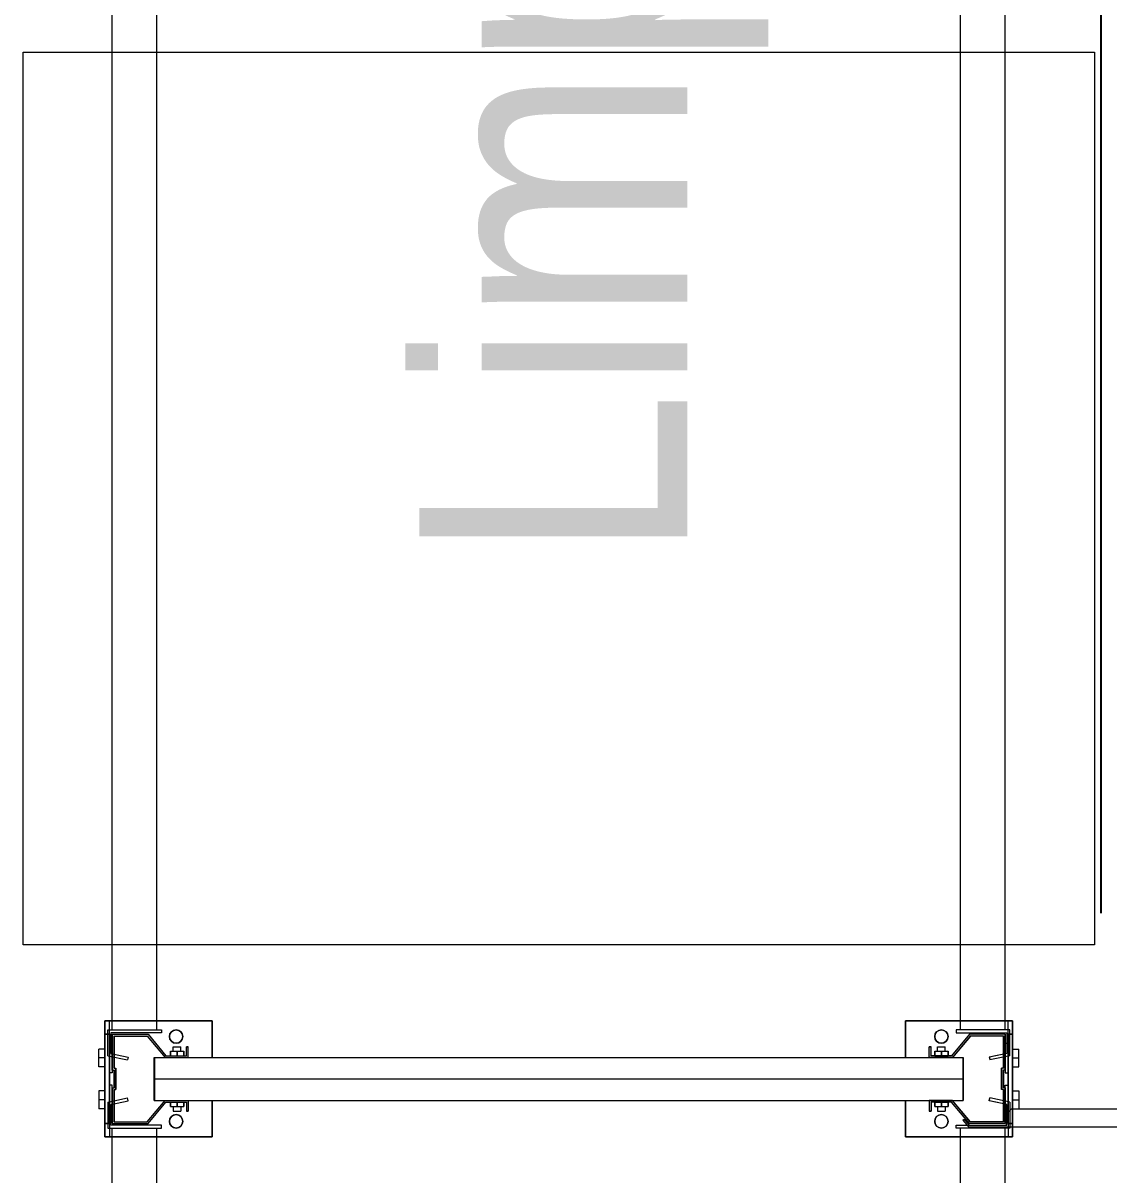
# Model space of a CAD drawing. Header units: metres. Extents: x 0 to 8715937, y -236336 to 216.
# Drawn here: x 121.441 to 122.657, y 85.087 to 86.377 of the extents above; entities that cross this region are included whole.
import ezdxf

# ---------------------------------------------------------------- set-up
doc = ezdxf.new("R2010")
doc.units = ezdxf.units.M
doc.header["$MEASUREMENT"] = 0
doc.linetypes.add('ACAD_ISO10W100', pattern=[18, 12, -3, 0, -3])
for name, color, linetype in [('0-BLOCK-EQUIPAMIENTO', 7, 'Continuous'), ('0-BLOCK-ESTRUCTURA', 7, 'Continuous'), ('AAA BAST', 5, 'Continuous'), ('AAA CONECT', 3, 'Continuous'), ('AAA LARG', 1, 'Continuous'), ('AAA PALLETS', 7, 'Continuous'), ('EJES', 251, 'ACAD_ISO10W100'), ('TEXTO', 7, 'Continuous')]:
    doc.layers.add(name, color=color, linetype=linetype)
doc.styles.add('AR', font='arial.ttf')

# ---------------------------------------------------------------- blocks, each defined once
blk = doc.blocks.new('DPM-ESTRUCTURA')
at = {"layer": 'EJES', "ltscale": 0.4}
blk.add_line((34.9278, 41.5801), (34.9278, 112.3301), dxfattribs=at)
blk = doc.blocks.new('1A MODULO D FTE')
at = {"layer": 'AAA BAST', "lineweight": 5}
for points in [[(-2.34, -0.835), (-2.34, -0.833), (-2.35, -0.833), (-2.35, -0.81), (-2.326, -0.79), (-2.326, -0.75), (-2.366, -0.75), (-2.366, -0.752), (-2.386, -0.752), (-2.386, -0.75), (-2.426, -0.75), (-2.426, -0.79), (-2.402, -0.81), (-2.402, -0.833), (-2.412, -0.833), (-2.412, -0.835), (-2.4, -0.835), (-2.4, -0.8091), (-2.424, -0.7891), (-2.424, -0.752), (-2.388, -0.752), (-2.388, -0.754), (-2.364, -0.754), (-2.364, -0.752), (-2.328, -0.752), (-2.328, -0.7891), (-2.352, -0.8091), (-2.352, -0.835)], [(-0.012, -0.835), (-0.012, -0.833), (-0.002, -0.833), (-0.002, -0.81), (-0.026, -0.79), (-0.026, -0.75), (0.014, -0.75), (0.014, -0.752), (0.034, -0.752), (0.034, -0.75), (0.074, -0.75), (0.074, -0.79), (0.05, -0.81), (0.05, -0.833), (0.06, -0.833), (0.06, -0.835), (0.048, -0.835), (0.048, -0.8091), (0.072, -0.7891), (0.072, -0.752), (0.036, -0.752), (0.036, -0.754), (0.012, -0.754), (0.012, -0.752), (-0.024, -0.752), (-0.024, -0.7891), (0, -0.8091), (0, -0.835)], [(-2.34, -1.665), (-2.34, -1.667), (-2.35, -1.667), (-2.35, -1.69), (-2.326, -1.71), (-2.326, -1.75), (-2.366, -1.75), (-2.366, -1.748), (-2.386, -1.748), (-2.386, -1.75), (-2.426, -1.75), (-2.426, -1.71), (-2.402, -1.69), (-2.402, -1.667), (-2.412, -1.667), (-2.412, -1.665), (-2.4, -1.665), (-2.4, -1.6909), (-2.424, -1.7109), (-2.424, -1.748), (-2.388, -1.748), (-2.388, -1.746), (-2.364, -1.746), (-2.364, -1.748), (-2.328, -1.748), (-2.328, -1.7109), (-2.352, -1.6909), (-2.352, -1.665)], [(-0.012, -1.665), (-0.012, -1.667), (-0.002, -1.667), (-0.002, -1.69), (-0.026, -1.71), (-0.026, -1.75), (0.014, -1.75), (0.014, -1.748), (0.034, -1.748), (0.034, -1.75), (0.074, -1.75), (0.074, -1.71), (0.05, -1.69), (0.05, -1.667), (0.06, -1.667), (0.06, -1.665), (0.048, -1.665), (0.048, -1.6909), (0.072, -1.7109), (0.072, -1.748), (0.036, -1.748), (0.036, -1.746), (0.012, -1.746), (0.012, -1.748), (-0.024, -1.748), (-0.024, -1.7109), (0, -1.6909), (0, -1.665)]]:
    blk.add_hatch(color=251, dxfattribs=at).paths.add_polyline_path(points)
at = {"layer": 'AAA BAST', "color": 251, "lineweight": 5}
for p, q in [((-2.3895, -0.7348), (-2.4095, -0.7348)), ((-2.4095, -0.7418), (-2.4095, -0.7348)), ((-2.3995, -0.7418), (-2.3995, -0.7348)), ((-2.3895, -0.7418), (-2.3895, -0.7348)), ((-2.3625, -0.7348), (-2.3425, -0.7348)), ((-2.3625, -0.7418), (-2.3625, -0.7348)), ((-2.3525, -0.7418), (-2.3525, -0.7348)), ((-2.3425, -0.7418), (-2.3425, -0.7348)), ((0.0105, -0.7348), (-0.0095, -0.7348)), ((-0.0095, -0.7418), (-0.0095, -0.7348)), ((0.0005, -0.7418), (0.0005, -0.7348)), ((0.0105, -0.7418), (0.0105, -0.7348)), ((0.0375, -0.7348), (0.0575, -0.7348)), ((0.0375, -0.7418), (0.0375, -0.7348)), ((0.0475, -0.7418), (0.0475, -0.7348)), ((0.0575, -0.7418), (0.0575, -0.7348)), ((-2.426, -0.7418), (-2.441, -0.7418)), ((-2.441, -0.7418), (-2.441, -0.8618)), ((-2.426, -0.7468), (-2.441, -0.7468)), ((-2.326, -0.7418), (-2.426, -0.7418)), ((-2.426, -0.7418), (-2.426, -0.7468)), ((-2.426, -0.7468), (-2.326, -0.7468)), ((-2.416, -0.75), (-2.416, -0.7468)), ((-2.416, -0.7468), (-2.383, -0.7468)), ((-2.383, -0.75), (-2.383, -0.7468)), ((-2.369, -0.75), (-2.369, -0.7468)), ((-2.336, -0.75), (-2.336, -0.7468)), ((-2.326, -0.7468), (-2.326, -0.7418)), ((-2.311, -0.7418), (-2.326, -0.7418)), ((-2.326, -0.7468), (-2.311, -0.7468)), ((-2.311, -0.8618), (-2.311, -0.7418)), ((-0.041, -0.8618), (-0.041, -0.7418)), ((-0.041, -0.7418), (-0.026, -0.7418)), ((-0.026, -0.7468), (-0.041, -0.7468)), ((-0.026, -0.7468), (-0.026, -0.7418)), ((-0.026, -0.7418), (0.074, -0.7418)), ((0.074, -0.7468), (-0.026, -0.7468)), ((-0.016, -0.75), (-0.016, -0.7468)), ((0.017, -0.75), (0.017, -0.7468)), ((0.031, -0.75), (0.031, -0.7468)), ((0.064, -0.7468), (0.031, -0.7468)), ((0.064, -0.75), (0.064, -0.7468)), ((0.074, -0.7418), (0.074, -0.7468)), ((0.074, -0.7418), (0.089, -0.7418)), ((0.074, -0.7468), (0.089, -0.7468)), ((0.089, -0.7418), (0.089, -0.8618)), ((-2.386, -0.75), (-2.426, -0.75)), ((-2.426, -0.75), (-2.426, -0.79)), ((-2.424, -0.752), (-2.424, -0.7891)), ((-2.388, -0.752), (-2.424, -0.752)), ((-2.388, -0.752), (-2.388, -0.754)), ((-2.364, -0.754), (-2.388, -0.754)), ((-2.386, -0.75), (-2.386, -0.752)), ((-2.386, -0.75), (-2.383, -0.75)), ((-2.366, -0.752), (-2.386, -0.752)), ((-2.366, -0.75), (-2.369, -0.75)), ((-2.326, -0.75), (-2.366, -0.75)), ((-2.366, -0.75), (-2.366, -0.752)), ((-2.328, -0.752), (-2.364, -0.752)), ((-2.364, -0.752), (-2.364, -0.754)), ((-2.328, -0.752), (-2.328, -0.7891)), ((-2.326, -0.75), (-2.326, -0.79)), ((-0.026, -0.75), (0.014, -0.75)), ((-0.026, -0.75), (-0.026, -0.79)), ((-0.024, -0.752), (-0.024, -0.7891)), ((-0.024, -0.752), (0.012, -0.752)), ((0.012, -0.752), (0.012, -0.754)), ((0.012, -0.754), (0.036, -0.754)), ((0.014, -0.75), (0.014, -0.752)), ((0.014, -0.75), (0.017, -0.75)), ((0.014, -0.752), (0.034, -0.752)), ((0.034, -0.75), (0.031, -0.75)), ((0.034, -0.75), (0.074, -0.75)), ((0.034, -0.75), (0.034, -0.752)), ((0.036, -0.752), (0.072, -0.752)), ((0.036, -0.752), (0.036, -0.754)), ((0.072, -0.752), (0.072, -0.7891)), ((0.074, -0.75), (0.074, -0.79)), ((-2.426, -0.79), (-2.402, -0.81)), ((-2.424, -0.7891), (-2.4, -0.8091)), ((-2.4, -0.797), (-2.376, -0.797)), ((-2.4, -1.703), (-2.4, -0.797)), ((-2.376, -0.797), (-2.352, -0.797)), ((-2.376, -1.703), (-2.376, -0.797)), ((-2.328, -0.7891), (-2.352, -0.8091)), ((-2.352, -1.703), (-2.352, -0.797)), ((-2.326, -0.79), (-2.35, -0.81)), ((-0.026, -0.79), (-0.002, -0.81)), ((-0.024, -0.7891), (0, -0.8091)), ((0.024, -0.797), (0, -0.797)), ((0, -1.703), (0, -0.797)), ((0.048, -0.797), (0.024, -0.797)), ((0.024, -1.703), (0.024, -0.797)), ((0.072, -0.7891), (0.048, -0.8091)), ((0.048, -1.703), (0.048, -0.797)), ((0.074, -0.79), (0.05, -0.81)), ((-2.402, -0.81), (-2.402, -0.833)), ((-2.4, -0.8091), (-2.4, -0.835)), ((-2.352, -0.8091), (-2.352, -0.835)), ((-2.35, -0.81), (-2.35, -0.833)), ((-0.002, -0.81), (-0.002, -0.833)), ((0, -0.8091), (0, -0.835)), ((0.048, -0.8091), (0.048, -0.835)), ((0.05, -0.81), (0.05, -0.833)), ((-2.402, -0.814), (-2.407, -0.814)), ((-2.407, -0.829), (-2.407, -0.814)), ((-2.402, -0.8215), (-2.407, -0.8215)), ((-2.345, -0.814), (-2.35, -0.814)), ((-2.35, -0.829), (-2.35, -0.814)), ((-2.345, -0.8215), (-2.35, -0.8215)), ((-2.345, -0.829), (-2.345, -0.814)), ((-2.345, -0.8172), (-2.34, -0.8172)), ((-2.34, -0.8257), (-2.34, -0.8172)), ((-0.007, -0.8172), (-0.012, -0.8172)), ((-0.012, -0.8257), (-0.012, -0.8172)), ((-0.007, -0.814), (-0.002, -0.814)), ((-0.007, -0.829), (-0.007, -0.814)), ((-0.007, -0.8215), (-0.002, -0.8215)), ((-0.002, -0.829), (-0.002, -0.814)), ((0.05, -0.814), (0.055, -0.814)), ((0.05, -0.8215), (0.055, -0.8215)), ((0.055, -0.829), (0.055, -0.814)), ((-2.402, -0.833), (-2.412, -0.833)), ((-2.412, -0.833), (-2.412, -0.835)), ((-2.4, -0.835), (-2.412, -0.835)), ((-2.402, -0.829), (-2.407, -0.829)), ((-2.352, -0.835), (-2.34, -0.835)), ((-2.345, -0.829), (-2.35, -0.829)), ((-2.35, -0.833), (-2.34, -0.833)), ((-2.345, -0.8257), (-2.34, -0.8257)), ((-2.34, -0.835), (-2.34, -0.833)), ((-0.007, -0.8257), (-0.012, -0.8257)), ((-0.002, -0.833), (-0.012, -0.833)), ((-0.012, -0.835), (-0.012, -0.833)), ((0, -0.835), (-0.012, -0.835)), ((-0.007, -0.829), (-0.002, -0.829)), ((0.048, -0.835), (0.06, -0.835)), ((0.05, -0.829), (0.055, -0.829)), ((0.05, -0.833), (0.06, -0.833)), ((0.06, -0.833), (0.06, -0.835)), ((-2.441, -0.8618), (-2.4, -0.8618)), ((-2.352, -0.8618), (-2.311, -0.8618)), ((0, -0.8618), (-0.041, -0.8618)), ((0.089, -0.8618), (0.048, -0.8618)), ((-2.441, -1.7582), (-2.441, -1.6382)), ((-2.441, -1.6382), (-2.4, -1.6382)), ((-2.352, -1.6382), (-2.311, -1.6382)), ((-2.311, -1.6382), (-2.311, -1.7582)), ((0, -1.6382), (-0.041, -1.6382)), ((-0.041, -1.6382), (-0.041, -1.7582)), ((0.089, -1.6382), (0.048, -1.6382)), ((0.089, -1.7582), (0.089, -1.6382)), ((-2.4, -1.665), (-2.412, -1.665)), ((-2.412, -1.667), (-2.412, -1.665)), ((-2.402, -1.667), (-2.412, -1.667)), ((-2.402, -1.6699), (-2.407, -1.6699)), ((-2.407, -1.6849), (-2.407, -1.6699)), ((-2.402, -1.69), (-2.402, -1.667)), ((-2.4, -1.6909), (-2.4, -1.665)), ((-2.352, -1.6909), (-2.352, -1.665)), ((-2.352, -1.665), (-2.34, -1.665)), ((-2.35, -1.69), (-2.35, -1.667)), ((-2.35, -1.667), (-2.34, -1.667)), ((-2.345, -1.6699), (-2.35, -1.6699)), ((-2.35, -1.6849), (-2.35, -1.6699)), ((-2.345, -1.6849), (-2.345, -1.6699)), ((-2.345, -1.6732), (-2.34, -1.6732)), ((-2.34, -1.665), (-2.34, -1.667)), ((-2.34, -1.6817), (-2.34, -1.6732)), ((0, -1.665), (-0.012, -1.665)), ((-0.012, -1.665), (-0.012, -1.667)), ((-0.002, -1.667), (-0.012, -1.667)), ((-0.007, -1.6732), (-0.012, -1.6732)), ((-0.012, -1.6817), (-0.012, -1.6732)), ((-0.007, -1.6699), (-0.002, -1.6699)), ((-0.007, -1.6849), (-0.007, -1.6699)), ((-0.002, -1.69), (-0.002, -1.667)), ((-0.002, -1.6849), (-0.002, -1.6699)), ((0, -1.6909), (0, -1.665)), ((0.048, -1.6909), (0.048, -1.665)), ((0.048, -1.665), (0.06, -1.665)), ((0.05, -1.69), (0.05, -1.667)), ((0.05, -1.667), (0.06, -1.667)), ((0.05, -1.6699), (0.055, -1.6699)), ((0.055, -1.6849), (0.055, -1.6699)), ((0.06, -1.667), (0.06, -1.665)), ((-2.402, -1.6774), (-2.407, -1.6774)), ((-2.402, -1.6849), (-2.407, -1.6849)), ((-2.345, -1.6774), (-2.35, -1.6774)), ((-2.345, -1.6849), (-2.35, -1.6849)), ((-2.345, -1.6817), (-2.34, -1.6817)), ((-0.007, -1.6817), (-0.012, -1.6817)), ((-0.007, -1.6774), (-0.002, -1.6774)), ((-0.007, -1.6849), (-0.002, -1.6849)), ((0.05, -1.6774), (0.055, -1.6774)), ((0.05, -1.6849), (0.055, -1.6849)), ((-2.426, -1.71), (-2.402, -1.69)), ((-2.424, -1.7109), (-2.4, -1.6909)), ((-2.328, -1.7109), (-2.352, -1.6909)), ((-2.326, -1.71), (-2.35, -1.69)), ((-0.026, -1.71), (-0.002, -1.69)), ((-0.024, -1.7109), (0, -1.6909)), ((0.072, -1.7109), (0.048, -1.6909)), ((0.074, -1.71), (0.05, -1.69)), ((-2.426, -1.75), (-2.426, -1.71)), ((-2.424, -1.748), (-2.424, -1.7109)), ((-2.4, -1.703), (-2.376, -1.703)), ((-2.376, -1.703), (-2.352, -1.703)), ((-2.328, -1.748), (-2.328, -1.7109)), ((-2.326, -1.75), (-2.326, -1.71)), ((-0.026, -1.75), (-0.026, -1.71)), ((-0.024, -1.748), (-0.024, -1.7109)), ((0.024, -1.703), (0, -1.703)), ((0.048, -1.703), (0.024, -1.703)), ((0.072, -1.748), (0.072, -1.7109)), ((0.074, -1.75), (0.074, -1.71)), ((-2.426, -1.7532), (-2.441, -1.7532)), ((-2.386, -1.75), (-2.426, -1.75)), ((-2.426, -1.7532), (-2.326, -1.7532)), ((-2.426, -1.7582), (-2.426, -1.7532)), ((-2.388, -1.748), (-2.424, -1.748)), ((-2.416, -1.75), (-2.416, -1.7532)), ((-2.416, -1.7532), (-2.383, -1.7532)), ((-2.388, -1.748), (-2.388, -1.746)), ((-2.364, -1.746), (-2.388, -1.746)), ((-2.366, -1.748), (-2.386, -1.748)), ((-2.386, -1.75), (-2.386, -1.748)), ((-2.386, -1.75), (-2.383, -1.75)), ((-2.383, -1.75), (-2.383, -1.7532)), ((-2.369, -1.75), (-2.369, -1.7532)), ((-2.366, -1.75), (-2.369, -1.75)), ((-2.366, -1.75), (-2.366, -1.748)), ((-2.326, -1.75), (-2.366, -1.75)), ((-2.364, -1.748), (-2.364, -1.746)), ((-2.328, -1.748), (-2.364, -1.748)), ((-2.336, -1.75), (-2.336, -1.7532)), ((-2.326, -1.7532), (-2.326, -1.7582)), ((-2.326, -1.7532), (-2.311, -1.7532)), ((-0.026, -1.7532), (-0.041, -1.7532)), ((-0.026, -1.75), (0.014, -1.75)), ((0.074, -1.7532), (-0.026, -1.7532)), ((-0.026, -1.7532), (-0.026, -1.7582)), ((-0.024, -1.748), (0.012, -1.748)), ((-0.016, -1.75), (-0.016, -1.7532)), ((0.012, -1.748), (0.012, -1.746)), ((0.012, -1.746), (0.036, -1.746)), ((0.014, -1.748), (0.034, -1.748)), ((0.014, -1.75), (0.014, -1.748)), ((0.014, -1.75), (0.017, -1.75)), ((0.017, -1.75), (0.017, -1.7532)), ((0.031, -1.75), (0.031, -1.7532)), ((0.034, -1.75), (0.031, -1.75)), ((0.064, -1.7532), (0.031, -1.7532)), ((0.034, -1.75), (0.034, -1.748)), ((0.034, -1.75), (0.074, -1.75)), ((0.036, -1.748), (0.036, -1.746)), ((0.036, -1.748), (0.072, -1.748)), ((0.064, -1.75), (0.064, -1.7532)), ((0.074, -1.7582), (0.074, -1.7532)), ((0.074, -1.7532), (0.089, -1.7532)), ((-2.426, -1.7582), (-2.441, -1.7582)), ((-2.326, -1.7582), (-2.426, -1.7582)), ((-2.4095, -1.7582), (-2.4095, -1.7652)), ((-2.3895, -1.7652), (-2.4095, -1.7652)), ((-2.3995, -1.7582), (-2.3995, -1.7652)), ((-2.3895, -1.7582), (-2.3895, -1.7652)), ((-2.3625, -1.7582), (-2.3625, -1.7652)), ((-2.3625, -1.7652), (-2.3425, -1.7652)), ((-2.3525, -1.7582), (-2.3525, -1.7652)), ((-2.3425, -1.7582), (-2.3425, -1.7652)), ((-2.311, -1.7582), (-2.326, -1.7582)), ((-0.041, -1.7582), (-0.026, -1.7582)), ((-0.026, -1.7582), (0.074, -1.7582)), ((-0.0095, -1.7582), (-0.0095, -1.7652)), ((0.0105, -1.7652), (-0.0095, -1.7652)), ((0.0005, -1.7582), (0.0005, -1.7652)), ((0.0105, -1.7582), (0.0105, -1.7652)), ((0.0375, -1.7582), (0.0375, -1.7652)), ((0.0375, -1.7652), (0.0575, -1.7652)), ((0.0475, -1.7582), (0.0475, -1.7652)), ((0.0575, -1.7582), (0.0575, -1.7652)), ((0.074, -1.7582), (0.089, -1.7582))]:
    blk.add_line(p, q, dxfattribs=at)
for centre in [(-2.4235, -0.8215), (-2.3285, -0.8215), (-0.0235, -0.8215), (0.0715, -0.8215), (-2.4235, -1.6785), (-2.3285, -1.6785), (-0.0235, -1.6785), (0.0715, -1.6785)]:
    blk.add_circle(centre, 0.0075, dxfattribs=at)
at = {"layer": 'AAA CONECT', "color": 251, "lineweight": 5, "ltscale": 0.21}
for p, q in [((-2.43, -0.4591), (-2.43, -0.7909)), ((-0.03, -0.4591), (-0.03, -0.7909)), ((-2.41, -0.5066), (-2.41, -0.7434)), ((-0.01, -0.5066), (-0.01, -0.7434))]:
    blk.add_line(p, q, dxfattribs=at)
at = {"layer": 'AAA CONECT', "color": 251, "lineweight": 5}
for p, q in [((-2.41, -0.7434), (-2.415, -0.7484)), ((-0.01, -0.7434), (-0.015, -0.7484)), ((-2.428, -0.7484), (-2.428, -0.79)), ((-2.428, -0.7484), (-2.415, -0.7484)), ((-0.028, -0.7484), (-0.028, -0.79)), ((-0.028, -0.7484), (-0.015, -0.7484)), ((-2.4223, -0.7973), (-2.43, -0.7909)), ((-2.421, -0.7958), (-2.428, -0.79)), ((-2.4223, -0.7973), (-2.421, -0.7958)), ((-0.0223, -0.7973), (-0.03, -0.7909)), ((-0.021, -0.7958), (-0.028, -0.79)), ((-0.0223, -0.7973), (-0.021, -0.7958))]:
    blk.add_line(p, q, dxfattribs=at)
at = {"layer": 'AAA LARG', "color": 251, "lineweight": 5}
for p, q in [((-2.35, -0.745), (-2.3547, -0.7671)), ((-2.35, -0.745), (-2.321, -0.745)), ((-2.321, -0.745), (-2.321, -0.805)), ((-0.002, -0.745), (-0.031, -0.745)), ((-0.031, -0.745), (-0.031, -0.805)), ((-0.002, -0.745), (0.0027, -0.7671)), ((-2.3474, -0.7482), (-2.3516, -0.7678)), ((-2.3242, -0.7482), (-2.3474, -0.7482)), ((-2.3242, -0.805), (-2.3242, -0.7482)), ((-2.321, -0.75), (-0.031, -0.75)), ((-0.0278, -0.805), (-0.0278, -0.7482)), ((-0.0278, -0.7482), (-0.0046, -0.7482)), ((-0.0046, -0.7482), (-0.0004, -0.7678)), ((-2.3516, -0.7678), (-2.3547, -0.7671)), ((-0.0004, -0.7678), (0.0027, -0.7671)), ((-2.321, -0.805), (-2.3242, -0.805)), ((-2.321, -0.8), (-0.031, -0.8)), ((-0.031, -0.805), (-0.0278, -0.805)), ((-2.321, -1.695), (-2.3242, -1.695)), ((-2.3242, -1.695), (-2.3242, -1.7518)), ((-2.321, -1.755), (-2.321, -1.695)), ((-2.321, -1.7), (-0.031, -1.7)), ((-0.031, -1.755), (-0.031, -1.695)), ((-0.031, -1.695), (-0.0278, -1.695)), ((-0.0278, -1.695), (-0.0278, -1.7518)), ((-2.3516, -1.7322), (-2.3547, -1.7329)), ((-2.35, -1.755), (-2.3547, -1.7329)), ((-2.3474, -1.7518), (-2.3516, -1.7322)), ((-0.0046, -1.7518), (-0.0004, -1.7322)), ((-0.002, -1.755), (0.0027, -1.7329)), ((-0.0004, -1.7322), (0.0027, -1.7329)), ((-2.3242, -1.7518), (-2.3474, -1.7518)), ((-2.321, -1.75), (-0.031, -1.75)), ((-0.0278, -1.7518), (-0.0046, -1.7518)), ((-2.35, -1.755), (-2.321, -1.755)), ((-0.002, -1.755), (-0.031, -1.755))]:
    blk.add_line(p, q, dxfattribs=at)
at = {"layer": 'AAA PALLETS', "color": 251, "lineweight": 5, "ltscale": 0.21}
for p, q in [((-1.226, -0.65), (-2.226, -0.65)), ((-2.226, -0.65), (-2.226, -1.85)), ((-1.226, -1.85), (-1.226, -0.65)), ((-2.226, -1.85), (-1.226, -1.85))]:
    blk.add_line(p, q, dxfattribs=at)
blk = doc.blocks.new('DPM-EQUIPAMIENTO')
at = {"layer": 'AAA BAST', "xscale": -1, "rotation": 270}
for p in [(35.5705, 87.5703), (35.5705, 85.1703)]:
    blk.add_blockref('1A MODULO D FTE', p, dxfattribs=at)

msp = doc.modelspace()

# ---------------------------------------------------------------- hatches: boundary and pattern name
at = {"layer": 'AAA BAST', "lineweight": 5}
for points in [[(121.6255, 85.1583), (121.6235, 85.1583), (121.6235, 85.1683), (121.6005, 85.1683), (121.5805, 85.1443), (121.5405, 85.1443), (121.5405, 85.1843), (121.5425, 85.1843), (121.5425, 85.2043), (121.5405, 85.2043), (121.5405, 85.2443), (121.5805, 85.2443), (121.6005, 85.2203), (121.6235, 85.2203), (121.6235, 85.2303), (121.6255, 85.2303), (121.6255, 85.2183), (121.5996, 85.2183), (121.5796, 85.2423), (121.5425, 85.2423), (121.5425, 85.2063), (121.5445, 85.2063), (121.5445, 85.1823), (121.5425, 85.1823), (121.5425, 85.1463), (121.5796, 85.1463), (121.5996, 85.1703), (121.6255, 85.1703)], [(121.6255, 85.2303), (121.6235, 85.2303), (121.6235, 85.2203), (121.6005, 85.2203), (121.5805, 85.2443), (121.5405, 85.2443), (121.5405, 85.2043), (121.5425, 85.2043), (121.5425, 85.1843), (121.5405, 85.1843), (121.5405, 85.1443), (121.5805, 85.1443), (121.6005, 85.1683), (121.6235, 85.1683), (121.6235, 85.1583), (121.6255, 85.1583), (121.6255, 85.1703), (121.5996, 85.1703), (121.5796, 85.1463), (121.5425, 85.1463), (121.5425, 85.1823), (121.5445, 85.1823), (121.5445, 85.2063), (121.5425, 85.2063), (121.5425, 85.2423), (121.5796, 85.2423), (121.5996, 85.2183), (121.6255, 85.2183)], [(122.4555, 85.1583), (122.4575, 85.1583), (122.4575, 85.1683), (122.4805, 85.1683), (122.5005, 85.1443), (122.5405, 85.1443), (122.5405, 85.1843), (122.5385, 85.1843), (122.5385, 85.2043), (122.5405, 85.2043), (122.5405, 85.2443), (122.5005, 85.2443), (122.4805, 85.2203), (122.4575, 85.2203), (122.4575, 85.2303), (122.4555, 85.2303), (122.4555, 85.2183), (122.4815, 85.2183), (122.5015, 85.2423), (122.5385, 85.2423), (122.5385, 85.2063), (122.5365, 85.2063), (122.5365, 85.1823), (122.5385, 85.1823), (122.5385, 85.1463), (122.5015, 85.1463), (122.4815, 85.1703), (122.4555, 85.1703)], [(122.4555, 85.2303), (122.4575, 85.2303), (122.4575, 85.2203), (122.4805, 85.2203), (122.5005, 85.2443), (122.5405, 85.2443), (122.5405, 85.2043), (122.5385, 85.2043), (122.5385, 85.1843), (122.5405, 85.1843), (122.5405, 85.1443), (122.5005, 85.1443), (122.4805, 85.1683), (122.4575, 85.1683), (122.4575, 85.1583), (122.4555, 85.1583), (122.4555, 85.1703), (122.4815, 85.1703), (122.5015, 85.1463), (122.5385, 85.1463), (122.5385, 85.1823), (122.5365, 85.1823), (122.5365, 85.2063), (122.5385, 85.2063), (122.5385, 85.2423), (122.5015, 85.2423), (122.4815, 85.2183), (122.4555, 85.2183)]]:
    msp.add_hatch(color=251, dxfattribs=at).paths.add_polyline_path(points)

# ---------------------------------------------------------------- linework, layer by layer
at = {"layer": 'AAA BAST', "color": 251, "lineweight": 5}
for p, q in [((121.5323, 85.2443), (121.5323, 85.2593)), ((121.5323, 85.2593), (121.6523, 85.2593)), ((121.6523, 85.2593), (121.5323, 85.2593)), ((121.5323, 85.2593), (121.5323, 85.2443)), ((121.5373, 85.2443), (121.5373, 85.2593)), ((121.5373, 85.2443), (121.5373, 85.2593)), ((121.6523, 85.2593), (121.6523, 85.2183)), ((121.6523, 85.2183), (121.6523, 85.2593)), ((122.5487, 85.2593), (122.4287, 85.2593)), ((122.4287, 85.2593), (122.4287, 85.2183)), ((122.4287, 85.2183), (122.4287, 85.2593)), ((122.4287, 85.2593), (122.5487, 85.2593)), ((122.5437, 85.2443), (122.5437, 85.2593)), ((122.5437, 85.2443), (122.5437, 85.2593)), ((122.5487, 85.2443), (122.5487, 85.2593)), ((122.5487, 85.2593), (122.5487, 85.2443)), ((121.5323, 85.1443), (121.5323, 85.2443)), ((121.5323, 85.2443), (121.5373, 85.2443)), ((121.5373, 85.2443), (121.5323, 85.2443)), ((121.5323, 85.2443), (121.5323, 85.1443)), ((121.5373, 85.2443), (121.5373, 85.1443)), ((121.5373, 85.1443), (121.5373, 85.2443)), ((121.5405, 85.2043), (121.5405, 85.2443)), ((121.5405, 85.2443), (121.5805, 85.2443)), ((121.5405, 85.2443), (121.5405, 85.2043)), ((121.5405, 85.2443), (121.5805, 85.2443)), ((121.5425, 85.2423), (121.5796, 85.2423)), ((121.5425, 85.2063), (121.5425, 85.2423)), ((121.5425, 85.2423), (121.5796, 85.2423)), ((121.5425, 85.2423), (121.5425, 85.2063)), ((121.5796, 85.2423), (121.5996, 85.2183)), ((121.5796, 85.2423), (121.5996, 85.2183)), ((121.5805, 85.2443), (121.6005, 85.2203)), ((121.5805, 85.2443), (121.6005, 85.2203)), ((122.5005, 85.2443), (122.4805, 85.2203)), ((122.5005, 85.2443), (122.4805, 85.2203)), ((122.5015, 85.2423), (122.4815, 85.2183)), ((122.5015, 85.2423), (122.4815, 85.2183)), ((122.5405, 85.2443), (122.5005, 85.2443)), ((122.5405, 85.2443), (122.5005, 85.2443)), ((122.5385, 85.2423), (122.5015, 85.2423)), ((122.5385, 85.2423), (122.5015, 85.2423)), ((122.5385, 85.2063), (122.5385, 85.2423)), ((122.5385, 85.2423), (122.5385, 85.2063)), ((122.5405, 85.2043), (122.5405, 85.2443)), ((122.5405, 85.2443), (122.5405, 85.2043)), ((122.5437, 85.2443), (122.5437, 85.1443)), ((122.5487, 85.2443), (122.5437, 85.2443)), ((122.5437, 85.1443), (122.5437, 85.2443)), ((122.5437, 85.2443), (122.5487, 85.2443)), ((122.5487, 85.1443), (122.5487, 85.2443)), ((122.5487, 85.2443), (122.5487, 85.1443)), ((121.5405, 85.2343), (121.5373, 85.2343)), ((121.5373, 85.2343), (121.5373, 85.2013)), ((121.5405, 85.2343), (121.5373, 85.2343)), ((121.6088, 85.2253), (121.6088, 85.2303)), ((121.6088, 85.2303), (121.6173, 85.2303)), ((121.6173, 85.2253), (121.6173, 85.2303)), ((121.6235, 85.2203), (121.6235, 85.2303)), ((121.6235, 85.2303), (121.6255, 85.2303)), ((121.6235, 85.2203), (121.6235, 85.2303)), ((121.6255, 85.2303), (121.6235, 85.2303)), ((121.6255, 85.2183), (121.6255, 85.2303)), ((121.6255, 85.2183), (121.6255, 85.2303)), ((122.4555, 85.2183), (122.4555, 85.2303)), ((122.4575, 85.2303), (122.4555, 85.2303)), ((122.4555, 85.2183), (122.4555, 85.2303)), ((122.4555, 85.2303), (122.4575, 85.2303)), ((122.4575, 85.2203), (122.4575, 85.2303)), ((122.4575, 85.2203), (122.4575, 85.2303)), ((122.4648, 85.2253), (122.4648, 85.2303)), ((122.4648, 85.2303), (122.4733, 85.2303)), ((122.4733, 85.2253), (122.4733, 85.2303)), ((122.5405, 85.2343), (122.5437, 85.2343)), ((122.5405, 85.2343), (122.5437, 85.2343)), ((122.5437, 85.2343), (122.5437, 85.2013)), ((121.5253, 85.2078), (121.5253, 85.2278)), ((121.5323, 85.2278), (121.5253, 85.2278)), ((121.5253, 85.2078), (121.5253, 85.2278)), ((121.5323, 85.2278), (121.5253, 85.2278)), ((121.5323, 85.2178), (121.5253, 85.2178)), ((121.5323, 85.2178), (121.5253, 85.2178)), ((121.5876, 85.2183), (121.5876, 85.1943)), ((121.5876, 85.2183), (122.4935, 85.2183)), ((121.5876, 85.1943), (121.5876, 85.2183)), ((121.5876, 85.2183), (122.4935, 85.2183)), ((121.5996, 85.2183), (121.6255, 85.2183)), ((121.5996, 85.2183), (121.6255, 85.2183)), ((121.6005, 85.2203), (121.6235, 85.2203)), ((121.6005, 85.2203), (121.6235, 85.2203)), ((121.6056, 85.2203), (121.6056, 85.2253)), ((121.6056, 85.2253), (121.6206, 85.2253)), ((121.6056, 85.2253), (121.6056, 85.2203)), ((121.6056, 85.2253), (121.6206, 85.2253)), ((121.6056, 85.2203), (121.6206, 85.2203)), ((121.6131, 85.2203), (121.6131, 85.2253)), ((121.6131, 85.2253), (121.6131, 85.2203)), ((121.6206, 85.2203), (121.6206, 85.2253)), ((121.6206, 85.2253), (121.6206, 85.2203)), ((122.4815, 85.2183), (122.4555, 85.2183)), ((122.4815, 85.2183), (122.4555, 85.2183)), ((122.4805, 85.2203), (122.4575, 85.2203)), ((122.4805, 85.2203), (122.4575, 85.2203)), ((122.4615, 85.2203), (122.4615, 85.2253)), ((122.4615, 85.2253), (122.4765, 85.2253)), ((122.4615, 85.2253), (122.4615, 85.2203)), ((122.4615, 85.2253), (122.4765, 85.2253)), ((122.4615, 85.2203), (122.4765, 85.2203)), ((122.469, 85.2203), (122.469, 85.2253)), ((122.469, 85.2253), (122.469, 85.2203)), ((122.4765, 85.2203), (122.4765, 85.2253)), ((122.4765, 85.2253), (122.4765, 85.2203)), ((122.4935, 85.2183), (122.4935, 85.1943)), ((122.4935, 85.1943), (122.4935, 85.2183)), ((122.5487, 85.2278), (122.5557, 85.2278)), ((122.5487, 85.2278), (122.5557, 85.2278)), ((122.5487, 85.2178), (122.5557, 85.2178)), ((122.5487, 85.2178), (122.5557, 85.2178)), ((122.5557, 85.2078), (122.5557, 85.2278)), ((122.5557, 85.2078), (122.5557, 85.2278)), ((121.5323, 85.2078), (121.5253, 85.2078)), ((121.5323, 85.2078), (121.5253, 85.2078)), ((121.5405, 85.2043), (121.5425, 85.2043)), ((121.5405, 85.2043), (121.5405, 85.2013)), ((121.5405, 85.2043), (121.5425, 85.2043)), ((121.5405, 85.2043), (121.5405, 85.2013)), ((121.5425, 85.2063), (121.5445, 85.2063)), ((121.5425, 85.2063), (121.5445, 85.2063)), ((121.5425, 85.1843), (121.5425, 85.2043)), ((121.5425, 85.2043), (121.5425, 85.1843)), ((121.5445, 85.1823), (121.5445, 85.2063)), ((121.5445, 85.2063), (121.5445, 85.1823)), ((122.5385, 85.2063), (122.5365, 85.2063)), ((122.5365, 85.1823), (122.5365, 85.2063)), ((122.5385, 85.2063), (122.5365, 85.2063)), ((122.5365, 85.2063), (122.5365, 85.1823)), ((122.5385, 85.1843), (122.5385, 85.2043)), ((122.5405, 85.2043), (122.5385, 85.2043)), ((122.5385, 85.2043), (122.5385, 85.1843)), ((122.5405, 85.2043), (122.5385, 85.2043)), ((122.5405, 85.2043), (122.5405, 85.2013)), ((122.5405, 85.2043), (122.5405, 85.2013)), ((122.5487, 85.2078), (122.5557, 85.2078)), ((122.5487, 85.2078), (122.5557, 85.2078)), ((121.5405, 85.2013), (121.5373, 85.2013)), ((121.5405, 85.2013), (121.5373, 85.2013)), ((121.5876, 85.1943), (121.5876, 85.1703)), ((121.5876, 85.1943), (122.4935, 85.1943)), ((121.5876, 85.1703), (121.5876, 85.1943)), ((121.5876, 85.1943), (122.4935, 85.1943)), ((122.4935, 85.1943), (122.4935, 85.1703)), ((122.4935, 85.1703), (122.4935, 85.1943)), ((122.5405, 85.2013), (122.5437, 85.2013)), ((122.5405, 85.2013), (122.5437, 85.2013)), ((121.5253, 85.1808), (121.5253, 85.1608)), ((121.5323, 85.1808), (121.5253, 85.1808)), ((121.5253, 85.1808), (121.5253, 85.1608)), ((121.5323, 85.1808), (121.5253, 85.1808)), ((121.5405, 85.1873), (121.5373, 85.1873)), ((121.5405, 85.1873), (121.5373, 85.1873)), ((121.5373, 85.1543), (121.5373, 85.1873)), ((121.5405, 85.1843), (121.5405, 85.1873)), ((121.5405, 85.1843), (121.5405, 85.1873)), ((121.5405, 85.1443), (121.5405, 85.1843)), ((121.5405, 85.1843), (121.5425, 85.1843)), ((121.5405, 85.1843), (121.5405, 85.1443)), ((121.5405, 85.1843), (121.5425, 85.1843)), ((121.5425, 85.1463), (121.5425, 85.1823)), ((121.5425, 85.1823), (121.5445, 85.1823)), ((121.5425, 85.1823), (121.5425, 85.1463)), ((121.5425, 85.1823), (121.5445, 85.1823)), ((122.5385, 85.1823), (122.5365, 85.1823)), ((122.5385, 85.1823), (122.5365, 85.1823)), ((122.5405, 85.1843), (122.5385, 85.1843)), ((122.5405, 85.1843), (122.5385, 85.1843)), ((122.5385, 85.1463), (122.5385, 85.1823)), ((122.5385, 85.1823), (122.5385, 85.1463)), ((122.5405, 85.1873), (122.5437, 85.1873)), ((122.5405, 85.1843), (122.5405, 85.1873)), ((122.5405, 85.1873), (122.5437, 85.1873)), ((122.5405, 85.1843), (122.5405, 85.1873)), ((122.5405, 85.1443), (122.5405, 85.1843)), ((122.5405, 85.1843), (122.5405, 85.1443)), ((122.5437, 85.1543), (122.5437, 85.1873)), ((122.5487, 85.1808), (122.5557, 85.1808)), ((122.5487, 85.1808), (122.5557, 85.1808)), ((122.5557, 85.1808), (122.5557, 85.1608)), ((122.5557, 85.1808), (122.5557, 85.1608)), ((121.5323, 85.1708), (121.5253, 85.1708)), ((121.5323, 85.1708), (121.5253, 85.1708)), ((121.5796, 85.1463), (121.5996, 85.1703)), ((121.5796, 85.1463), (121.5996, 85.1703)), ((121.5805, 85.1443), (121.6005, 85.1683)), ((121.5805, 85.1443), (121.6005, 85.1683)), ((121.5876, 85.1703), (122.4935, 85.1703)), ((121.5876, 85.1703), (122.4935, 85.1703)), ((121.5996, 85.1703), (121.6255, 85.1703)), ((121.5996, 85.1703), (121.6255, 85.1703)), ((121.6005, 85.1683), (121.6235, 85.1683)), ((121.6005, 85.1683), (121.6235, 85.1683)), ((121.6056, 85.1633), (121.6056, 85.1683)), ((121.6056, 85.1683), (121.6206, 85.1683)), ((121.6056, 85.1683), (121.6056, 85.1633)), ((121.6131, 85.1633), (121.6131, 85.1683)), ((121.6131, 85.1683), (121.6131, 85.1633)), ((121.6206, 85.1633), (121.6206, 85.1683)), ((121.6206, 85.1683), (121.6206, 85.1633)), ((121.6235, 85.1683), (121.6235, 85.1583)), ((121.6235, 85.1683), (121.6235, 85.1583)), ((121.6255, 85.1703), (121.6255, 85.1583)), ((121.6255, 85.1703), (121.6255, 85.1583)), ((121.6523, 85.1703), (121.6523, 85.1293)), ((121.6523, 85.1293), (121.6523, 85.1703)), ((122.4287, 85.1703), (122.4287, 85.1293)), ((122.4287, 85.1293), (122.4287, 85.1703)), ((122.4815, 85.1703), (122.4555, 85.1703)), ((122.4555, 85.1703), (122.4555, 85.1583)), ((122.4815, 85.1703), (122.4555, 85.1703)), ((122.4555, 85.1703), (122.4555, 85.1583)), ((122.4805, 85.1683), (122.4575, 85.1683)), ((122.4575, 85.1683), (122.4575, 85.1583)), ((122.4805, 85.1683), (122.4575, 85.1683)), ((122.4575, 85.1683), (122.4575, 85.1583)), ((122.4615, 85.1633), (122.4615, 85.1683)), ((122.4615, 85.1683), (122.4765, 85.1683)), ((122.4615, 85.1683), (122.4615, 85.1633)), ((122.469, 85.1633), (122.469, 85.1683)), ((122.469, 85.1683), (122.469, 85.1633)), ((122.4765, 85.1633), (122.4765, 85.1683)), ((122.4765, 85.1683), (122.4765, 85.1633)), ((122.5005, 85.1443), (122.4805, 85.1683)), ((122.5005, 85.1443), (122.4805, 85.1683)), ((122.5015, 85.1463), (122.4815, 85.1703)), ((122.5015, 85.1463), (122.4815, 85.1703)), ((122.5487, 85.1708), (122.5557, 85.1708)), ((122.5487, 85.1708), (122.5557, 85.1708)), ((121.5323, 85.1608), (121.5253, 85.1608)), ((121.5323, 85.1608), (121.5253, 85.1608)), ((121.5405, 85.1543), (121.5373, 85.1543)), ((121.5405, 85.1543), (121.5373, 85.1543)), ((121.6056, 85.1633), (121.6206, 85.1633)), ((121.6056, 85.1633), (121.6206, 85.1633)), ((121.6088, 85.1633), (121.6088, 85.1583)), ((121.6088, 85.1583), (121.6173, 85.1583)), ((121.6173, 85.1633), (121.6173, 85.1583)), ((121.6255, 85.1583), (121.6235, 85.1583)), ((121.6235, 85.1583), (121.6255, 85.1583)), ((122.4555, 85.1583), (122.4575, 85.1583)), ((122.4575, 85.1583), (122.4555, 85.1583)), ((122.4615, 85.1633), (122.4765, 85.1633)), ((122.4615, 85.1633), (122.4765, 85.1633)), ((122.4648, 85.1633), (122.4648, 85.1583)), ((122.4648, 85.1583), (122.4733, 85.1583)), ((122.4733, 85.1633), (122.4733, 85.1583)), ((122.5405, 85.1543), (122.5437, 85.1543)), ((122.5405, 85.1543), (122.5437, 85.1543)), ((122.5487, 85.1608), (122.5557, 85.1608)), ((122.5487, 85.1608), (122.5557, 85.1608)), ((121.5373, 85.1443), (121.5323, 85.1443)), ((121.5323, 85.1293), (121.5323, 85.1443)), ((121.5323, 85.1443), (121.5373, 85.1443)), ((121.5323, 85.1443), (121.5323, 85.1293)), ((121.5373, 85.1443), (121.5373, 85.1293)), ((121.5373, 85.1443), (121.5373, 85.1293)), ((121.5405, 85.1443), (121.5805, 85.1443)), ((121.5405, 85.1443), (121.5805, 85.1443)), ((121.5425, 85.1463), (121.5796, 85.1463)), ((121.5425, 85.1463), (121.5796, 85.1463)), ((122.5405, 85.1443), (122.5005, 85.1443)), ((122.5405, 85.1443), (122.5005, 85.1443)), ((122.5385, 85.1463), (122.5015, 85.1463)), ((122.5385, 85.1463), (122.5015, 85.1463)), ((122.5437, 85.1443), (122.5487, 85.1443)), ((122.5437, 85.1443), (122.5437, 85.1293)), ((122.5487, 85.1443), (122.5437, 85.1443)), ((122.5437, 85.1443), (122.5437, 85.1293)), ((122.5487, 85.1293), (122.5487, 85.1443)), ((122.5487, 85.1443), (122.5487, 85.1293)), ((121.6523, 85.1293), (121.5323, 85.1293)), ((121.5323, 85.1293), (121.6523, 85.1293)), ((122.4287, 85.1293), (122.5487, 85.1293)), ((122.5487, 85.1293), (122.4287, 85.1293))]:
    msp.add_line(p, q, dxfattribs=at)
for centre in [(121.612, 85.2418), (121.612, 85.2418), (122.469, 85.2418), (122.469, 85.2418), (121.612, 85.1468), (121.612, 85.1468), (122.469, 85.1468), (122.469, 85.1468)]:
    msp.add_circle(centre, 0.0075, dxfattribs=at)
at = {"layer": 'AAA CONECT', "color": 251, "lineweight": 5}
for p, q in [((122.5471, 85.1603), (122.5421, 85.1553)), ((122.5471, 85.1603), (122.5421, 85.1553)), ((122.5421, 85.1423), (122.5421, 85.1553)), ((122.5421, 85.1423), (122.5421, 85.1553)), ((122.4932, 85.148), (122.4947, 85.1492)), ((122.4932, 85.148), (122.4947, 85.1492)), ((122.4932, 85.148), (122.4996, 85.1403)), ((122.4932, 85.148), (122.4996, 85.1403)), ((122.4947, 85.1492), (122.5005, 85.1423)), ((122.4947, 85.1492), (122.5005, 85.1423)), ((122.5421, 85.1423), (122.5005, 85.1423)), ((122.5421, 85.1423), (122.5005, 85.1423))]:
    msp.add_line(p, q, dxfattribs=at)
at = {"layer": 'AAA CONECT', "color": 251, "lineweight": 5, "ltscale": 0.21}
for p, q in [((122.7839, 85.1603), (122.5471, 85.1603)), ((122.7839, 85.1603), (122.5471, 85.1603)), ((122.8315, 85.1403), (122.4996, 85.1403)), ((122.8315, 85.1403), (122.4996, 85.1403))]:
    msp.add_line(p, q, dxfattribs=at)
at = {"layer": 'AAA LARG', "color": 251, "lineweight": 5}
for p, q in [((121.5405, 85.2493), (121.5405, 87.5393)), ((121.5905, 85.2493), (121.5905, 87.5393)), ((122.4905, 85.2493), (122.4905, 87.5393)), ((122.5405, 85.2493), (122.5405, 87.5393)), ((121.5355, 85.2203), (121.5355, 85.2493)), ((121.5355, 85.2493), (121.5955, 85.2493)), ((121.5955, 85.2461), (121.5387, 85.2461)), ((121.5387, 85.2461), (121.5387, 85.2229)), ((121.5955, 85.2493), (121.5955, 85.2461)), ((122.5455, 85.2493), (122.4855, 85.2493)), ((122.4855, 85.2493), (122.4855, 85.2461)), ((122.4855, 85.2461), (122.5423, 85.2461)), ((122.5423, 85.2461), (122.5423, 85.2229)), ((122.5455, 85.2203), (122.5455, 85.2493)), ((121.5355, 85.2203), (121.5576, 85.2156)), ((121.5387, 85.2229), (121.5583, 85.2187)), ((121.5583, 85.2187), (121.5576, 85.2156)), ((122.5423, 85.2229), (122.5228, 85.2187)), ((122.5228, 85.2187), (122.5234, 85.2156)), ((122.5455, 85.2203), (122.5234, 85.2156)), ((121.5355, 85.1683), (121.5576, 85.173)), ((121.5355, 85.1683), (121.5355, 85.1393)), ((121.5387, 85.1657), (121.5583, 85.1698)), ((121.5387, 85.1425), (121.5387, 85.1657)), ((121.5583, 85.1698), (121.5576, 85.173)), ((122.5228, 85.1698), (122.5234, 85.173)), ((122.5423, 85.1657), (122.5228, 85.1698)), ((122.5455, 85.1683), (122.5234, 85.173)), ((122.5423, 85.1425), (122.5423, 85.1657)), ((122.5455, 85.1683), (122.5455, 85.1393)), ((121.5355, 85.1393), (121.5955, 85.1393)), ((121.5955, 85.1425), (121.5387, 85.1425)), ((121.5405, 82.8493), (121.5405, 85.1393)), ((121.5905, 82.8493), (121.5905, 85.1393)), ((121.5955, 85.1393), (121.5955, 85.1425)), ((122.4855, 85.1393), (122.4855, 85.1425)), ((122.4855, 85.1425), (122.5423, 85.1425)), ((122.5455, 85.1393), (122.4855, 85.1393)), ((122.4905, 82.8493), (122.4905, 85.1393)), ((122.5405, 82.8493), (122.5405, 85.1393))]:
    msp.add_line(p, q, dxfattribs=at)
at = {"layer": 'AAA PALLETS', "color": 251, "lineweight": 5, "ltscale": 0.21}
for p, q in [((121.4405, 85.3443), (121.4405, 86.3443)), ((121.4405, 86.3443), (122.6405, 86.3443)), ((122.6405, 86.3443), (122.6405, 85.3443)), ((122.6405, 85.3443), (121.4405, 85.3443))]:
    msp.add_line(p, q, dxfattribs=at)

# ---------------------------------------------------------------- block references
at = {"layer": '0-BLOCK-EQUIPAMIENTO'}
msp.add_blockref('DPM-EQUIPAMIENTO', (87.72, 0), dxfattribs=at)
at = {"layer": '0-BLOCK-ESTRUCTURA', "ltscale": 0.1}
msp.add_blockref('DPM-ESTRUCTURA', (87.72, 0), dxfattribs=at)

# ---------------------------------------------------------------- texts
at = {"layer": 'TEXTO', "ltscale": 0.1, "insert": (121.8845, 85.7736), "char_height": 0.300033, "attachment_point": 1, "rotation": 90, "style": 'AR'}
msp.add_mtext_dynamic_manual_height_columns('{\\fArial Narrow|b0|i0|c0|p34;Limpieza}', width=4.08123, gutter_width=12.5, heights=[0], dxfattribs=at)

doc.saveas('drawing.dxf')
